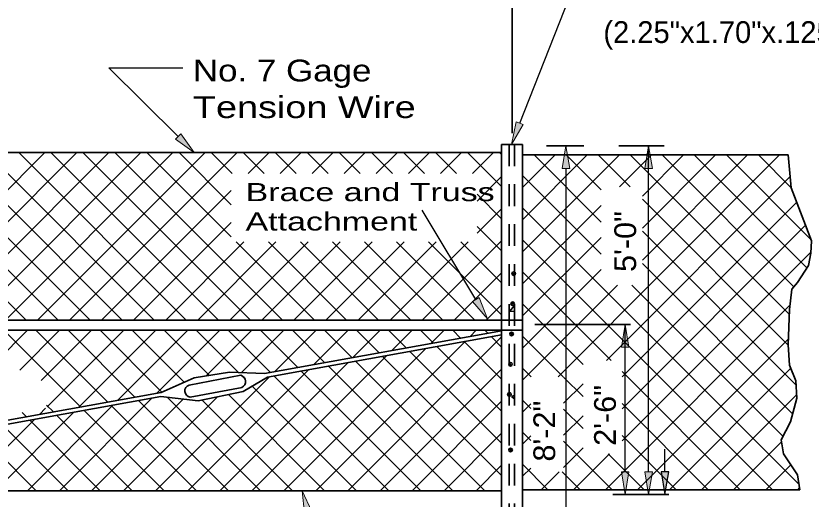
# Model space of a CAD drawing. Extents: x 36.5 to 71.8, y 27 to 49.
# Drawn here: x 50.878 to 55.263, y 43.035 to 45.698 of the extents above; entities that cross this region are included whole.
import ezdxf

# ---------------------------------------------------------------- set-up
doc = ezdxf.new("R2010")
doc.units = 0
doc.header["$LTSCALE"] = 0.04
doc.header["$PDMODE"] = 32
doc.header["$PDSIZE"] = 0.02
doc.linetypes.add('MEDIUM_DASHED', pattern=[4.5, 3, -1.5])
for name, color, linetype, lineweight in [('1', 7, 'Continuous', 35), ('2', 7, 'MEDIUM_DASHED', 35), ('3', 7, 'Continuous', 13), ('4', 7, 'Continuous', 35), ('6', 7, 'Continuous', 13)]:
    doc.layers.add(name, color=color, linetype=linetype, lineweight=lineweight)

msp = doc.modelspace()

# ---------------------------------------------------------------- hatches: boundary and pattern name
at = {"layer": '1'}
msp.add_hatch(color=256, dxfattribs=at).paths.add_polyline_path([(54.47808, 43.1845), (54.43642, 43.1845), (54.45725, 43.0595), (54.45725, 43.0595)])
at = {"layer": '3'}
for points in [[(53.6755, 45.0985), (53.63675, 45.11375), (53.61025, 44.98983), (53.61025, 44.98983)], [(51.78717, 45.04692), (51.75783, 45.01742), (51.86133, 44.94433), (51.86133, 44.94433)], [(53.89025, 44.85583), (53.93192, 44.85583), (53.91108, 44.98083), (53.91108, 44.98083)], [(54.34592, 44.85583), (54.38758, 44.85583), (54.36675, 44.98083), (54.36675, 44.98083)], [(53.43208, 44.14517), (53.39633, 44.12383), (53.4785, 44.02733), (53.4785, 44.02733)], [(54.21692, 43.87258), (54.25858, 43.87258), (54.23775, 43.99758), (54.23775, 43.99758)], [(54.25858, 43.1845), (54.21692, 43.1845), (54.23775, 43.0595), (54.23775, 43.0595)], [(54.38758, 43.1845), (54.34592, 43.1845), (54.36675, 43.0595), (54.36675, 43.0595)], [(52.46892, 42.955), (52.50917, 42.96575), (52.45667, 43.08108), (52.45667, 43.08108)]]:
    msp.add_hatch(color=256, dxfattribs=at).paths.add_polyline_path(points)

# ---------------------------------------------------------------- linework, layer by layer
at = {"layer": '1'}
for p, q in [((53.61408, 45.05225), (53.61408, 46.22125)), ((53.556, 43.08108), (53.556, 44.98983)), ((53.556, 44.98983), (53.67208, 44.98983)), ((53.67208, 43.08658), (53.67208, 44.98983)), ((48.8945, 44.94433), (53.556, 44.94433)), ((53.67208, 44.93125), (55.13617, 44.93125)), ((53.67208, 44.39767), (54.20567, 44.93125)), ((53.67208, 44.57442), (54.02883, 44.93125)), ((53.67208, 44.75125), (53.85208, 44.93125)), ((53.67208, 44.928), (53.67533, 44.93125)), ((54.1045, 44.56167), (53.73492, 44.93125)), ((53.86725, 43.709), (55.0895, 44.93125)), ((54.1045, 44.73842), (53.91175, 44.93125)), ((54.26442, 44.75533), (54.0885, 44.93125)), ((54.2065, 44.75533), (54.38242, 44.93125)), ((55.14367, 44.05283), (54.26525, 44.93125)), ((54.33233, 44.35083), (54.91275, 44.93125)), ((54.33233, 44.52758), (54.736, 44.93125)), ((54.33233, 44.70433), (54.55917, 44.93125)), ((55.16858, 44.20467), (54.44208, 44.93125)), ((55.24008, 44.31), (54.61883, 44.93125)), ((55.26267, 44.46417), (54.79558, 44.93125)), ((55.15375, 44.74983), (54.97242, 44.93125)), ((54.1045, 44.38492), (53.67208, 44.81725)), ((54.13425, 43.79917), (55.1475, 44.81242)), ((55.13633, 43.88342), (54.33233, 44.68742)), ((53.67208, 44.22092), (54.1045, 44.65333)), ((54.22058, 43.70867), (55.18358, 44.67167)), ((55.19592, 43.11675), (53.67208, 44.6405)), ((54.22058, 43.53192), (55.23233, 44.54367)), ((53.67208, 44.04417), (54.1045, 44.4765)), ((55.18025, 43.66267), (54.33233, 44.51058)), ((55.04925, 43.08658), (53.67208, 44.46375)), ((54.22058, 43.35517), (55.26125, 44.39583)), ((53.67208, 43.86733), (54.1045, 44.29975)), ((55.16075, 43.50542), (54.33233, 44.33383)), ((54.15992, 43.79917), (53.67208, 44.28692)), ((53.67208, 43.69058), (54.19567, 44.21408)), ((55.10783, 43.38158), (54.27525, 44.21408)), ((53.6015, 44.07125), (53.62558, 44.1)), ((53.62742, 44.09), (53.62558, 44.09992)), ((54.00558, 43.77667), (53.67208, 44.11017)), ((54.12875, 43.08658), (55.14783, 44.10567)), ((53.6015, 44.07125), (53.62742, 44.069)), ((49.002, 44.02033), (53.67208, 44.02033)), ((49.002, 43.96542), (53.67208, 43.96542)), ((52.2485, 43.726), (53.556, 43.96292)), ((52.265, 43.70633), (53.556, 43.94025)), ((53.8965, 43.709), (53.67208, 43.93342)), ((54.3055, 43.08658), (55.13767, 43.91875)), ((53.71975, 43.709), (53.67208, 43.75667)), ((54.8725, 43.08658), (54.22058, 43.7385)), ((54.48233, 43.08658), (55.15142, 43.75567)), ((51.83233, 43.66325), (52.11833, 43.71708)), ((54.00558, 43.59992), (53.89817, 43.70733)), ((51.8385, 43.59642), (52.12458, 43.65025)), ((53.89817, 43.56308), (54.00558, 43.67058)), ((48.8115, 43.08067), (51.67625, 43.59967)), ((48.87417, 43.11467), (51.67842, 43.62275)), ((53.6105, 43.59958), (53.62742, 43.60608)), ((53.6105, 43.59958), (53.62742, 43.58817)), ((54.65908, 43.08658), (55.18267, 43.61008)), ((53.71758, 43.53433), (53.67208, 43.57983)), ((53.67208, 43.51383), (53.71758, 43.55933)), ((54.69567, 43.08658), (54.22058, 43.56175)), ((54.00558, 43.42308), (53.89817, 43.53058)), ((53.89817, 43.38633), (54.00558, 43.49375)), ((53.71758, 43.35758), (53.67208, 43.40308)), ((53.67208, 43.337), (53.71758, 43.3825)), ((54.51892, 43.08658), (54.22058, 43.38492)), ((54.16542, 43.08658), (53.89817, 43.35383)), ((54.83583, 43.08658), (55.09942, 43.35017)), ((53.89817, 43.2095), (54.00558, 43.317)), ((53.952, 43.08658), (54.15042, 43.285)), ((54.34217, 43.08658), (54.14367, 43.285)), ((53.81183, 43.08658), (53.67208, 43.22633)), ((53.67208, 43.16025), (53.71758, 43.20575)), ((55.01267, 43.08658), (55.15042, 43.22433)), ((53.77525, 43.08658), (53.87442, 43.18583)), ((53.98858, 43.08658), (53.88942, 43.18583)), ((48.8945, 43.08108), (53.556, 43.08108)), ((53.67208, 43.08658), (55.20067, 43.08658)), ((55.18942, 43.08658), (55.19917, 43.09625))]:
    msp.add_line(p, q, dxfattribs=at)
at = {"layer": '1', "lineweight": 25}
for p, q in [((54.45725, 43.1845), (54.45725, 43.3095)), ((54.406, 43.0595), (54.27725, 43.0595))]:
    msp.add_line(p, q, dxfattribs=at)
at = {"layer": '1', "lineweight": 13}
msp.add_line((52.94233, 43.08108), (52.81917, 43.08108), dxfattribs=at)
at = {"layer": '1'}
for points in [[(55.13617, 44.93125), (55.15342, 44.75083), (55.26517, 44.45767), (55.26083, 44.39), (55.24792, 44.32233), (55.18775, 44.22767), (55.15767, 44.19158), (55.14475, 44.07883), (55.13617, 43.88483), (55.14475, 43.77208), (55.17917, 43.68642), (55.1835, 43.59175), (55.14908, 43.46092), (55.0975, 43.36167), (55.11042, 43.285), (55.18775, 43.16775), (55.20067, 43.08658)], [(52.2485, 43.726), (52.05617, 43.735), (51.86025, 43.70242), (51.67842, 43.62275)], [(52.265, 43.70633), (52.13075, 43.62742), (51.88358, 43.57683), (51.67625, 43.59967)]]:
    msp.add_lwpolyline(points, dxfattribs=at)
at = {"layer": '1', "lineweight": 25}
msp.add_lwpolyline([(54.47808, 43.1845), (54.43642, 43.1845), (54.45725, 43.0595), (54.45725, 43.0595)], close=True, dxfattribs=at)
at = {"layer": '1'}
for centre, radius, start, end in [((52.10842, 43.68242), 0.03603, 296.62786, 74.00037), ((51.84367, 43.63067), 0.03457, 109.15111, 261.47713)]:
    msp.add_arc(centre, radius, start, end, dxfattribs=at)
for p in [(53.6235, 44.2775), (53.61742, 44.111), (53.61133, 43.94458), (53.60525, 43.77817), (53.59917, 43.61167), (53.60558, 43.30533)]:
    msp.add_point(p, dxfattribs=at)
at = {"layer": '2'}
for p, q in [((53.59733, 44.98983), (53.59733, 41.27542)), ((53.62742, 44.98983), (53.62742, 41.27542)), ((53.556, 43.08108), (53.556, 41.2795)), ((53.67208, 43.08658), (53.67208, 41.2795))]:
    msp.add_line(p, q, dxfattribs=at)
at = {"layer": '3', "lineweight": 35}
for p, q in [((53.80358, 44.98083), (54.00992, 44.98083)), ((54.20333, 44.98083), (54.45267, 44.98083)), ((54.26783, 43.99758), (53.73908, 43.99758)), ((54.169, 43.0595), (54.4785, 43.0595))]:
    msp.add_line(p, q, dxfattribs=at)
at = {"layer": '3', "lineweight": 25}
for p, q in [((54.36675, 43.1845), (54.36675, 44.98083)), ((53.91108, 44.85583), (53.91108, 41.37883)), ((53.41425, 44.1345), (53.119, 44.62725)), ((54.23775, 43.1845), (54.23775, 43.99758))]:
    msp.add_line(p, q, dxfattribs=at)
for points in [[(53.65608, 45.10617), (53.92833, 45.79683), (54.0745, 45.79683)], [(51.7725, 45.03217), (51.38975, 45.41075), (51.7985, 45.41075)]]:
    msp.add_lwpolyline(points, dxfattribs=at)
at = {"layer": '3'}
for points in [[(53.6755, 45.0985), (53.63675, 45.11375), (53.61025, 44.98983), (53.61025, 44.98983)], [(51.78717, 45.04692), (51.75783, 45.01742), (51.86133, 44.94433), (51.86133, 44.94433)], [(53.89025, 44.85583), (53.93192, 44.85583), (53.91108, 44.98083), (53.91108, 44.98083)], [(54.34592, 44.85583), (54.38758, 44.85583), (54.36675, 44.98083), (54.36675, 44.98083)], [(53.43208, 44.14517), (53.39633, 44.12383), (53.4785, 44.02733), (53.4785, 44.02733)], [(54.21692, 43.87258), (54.25858, 43.87258), (54.23775, 43.99758), (54.23775, 43.99758)], [(54.25858, 43.1845), (54.21692, 43.1845), (54.23775, 43.0595), (54.23775, 43.0595)], [(54.38758, 43.1845), (54.34592, 43.1845), (54.36675, 43.0595), (54.36675, 43.0595)], [(52.46892, 42.955), (52.50917, 42.96575), (52.45667, 43.08108), (52.45667, 43.08108)]]:
    msp.add_lwpolyline(points, close=True, dxfattribs=at)
at = {"layer": '4'}
for p, q in [((50.9335, 44.02033), (50.00958, 44.94433)), ((51.11033, 44.02033), (50.18633, 44.94433)), ((50.28958, 44.02033), (51.2135, 44.94433)), ((50.35533, 44.26283), (51.03675, 44.94433)), ((51.28708, 44.02033), (50.36308, 44.94433)), ((50.46633, 44.02033), (51.39033, 44.94433)), ((51.46383, 44.02033), (50.53992, 44.94433)), ((50.64308, 44.02033), (51.56708, 44.94433)), ((51.64067, 44.02033), (50.71667, 44.94433)), ((50.81983, 44.02033), (51.74383, 44.94433)), ((51.81742, 44.02033), (50.89342, 44.94433)), ((50.99667, 44.02033), (51.92067, 44.94433)), ((51.99417, 44.02033), (51.07025, 44.94433)), ((51.17342, 44.02033), (52.09742, 44.94433)), ((52.171, 44.02033), (51.247, 44.94433)), ((52.34775, 44.02033), (51.42375, 44.94433)), ((52.06542, 44.47942), (51.60058, 44.94433)), ((52.06542, 44.65625), (51.77733, 44.94433)), ((52.07, 44.82842), (51.95408, 44.94433)), ((52.24675, 44.82842), (52.13083, 44.94433)), ((52.15825, 44.82842), (52.27417, 44.94433)), ((52.42358, 44.82842), (52.30767, 44.94433)), ((52.33508, 44.82842), (52.45092, 44.94433)), ((52.60033, 44.82842), (52.48442, 44.94433)), ((52.51183, 44.82842), (52.62775, 44.94433)), ((52.77708, 44.82842), (52.66117, 44.94433)), ((52.68858, 44.82842), (52.8045, 44.94433)), ((52.95392, 44.82842), (52.838, 44.94433)), ((52.86533, 44.82842), (52.98125, 44.94433)), ((53.13067, 44.82842), (53.01475, 44.94433)), ((53.04217, 44.82842), (53.15808, 44.94433)), ((53.30742, 44.82842), (53.1915, 44.94433)), ((53.21892, 44.82842), (53.33483, 44.94433)), ((53.556, 44.75658), (53.36833, 44.94433)), ((53.39567, 44.82842), (53.51158, 44.94433)), ((53.42142, 44.67733), (53.556, 44.81192)), ((51.35017, 44.02033), (52.06542, 44.7355)), ((53.556, 44.57983), (53.42142, 44.71442)), ((53.42142, 44.50058), (53.556, 44.63517)), ((51.527, 44.02033), (52.06542, 44.55875)), ((53.556, 44.403), (53.42142, 44.53767)), ((51.70375, 44.02033), (52.13517, 44.45175)), ((51.8805, 44.02033), (52.31192, 44.45175)), ((52.05733, 44.02033), (52.48867, 44.45175)), ((52.5245, 44.02033), (52.09317, 44.45175)), ((52.23408, 44.02033), (52.6655, 44.45175)), ((52.70133, 44.02033), (52.26992, 44.45175)), ((52.41083, 44.02033), (52.84225, 44.45175)), ((52.87808, 44.02033), (52.44667, 44.45175)), ((52.58767, 44.02033), (53.019, 44.45175)), ((53.05483, 44.02033), (52.62342, 44.45175)), ((52.76442, 44.02033), (53.19583, 44.45175)), ((53.23167, 44.02033), (52.80025, 44.45175)), ((52.94117, 44.02033), (53.37258, 44.45175)), ((53.40842, 44.02033), (52.977, 44.45175)), ((53.118, 44.02033), (53.556, 44.45842)), ((53.556, 44.0495), (53.15375, 44.45175)), ((53.556, 44.22625), (53.33058, 44.45175)), ((53.29475, 44.02033), (53.556, 44.28158)), ((53.4715, 44.02033), (53.556, 44.10483)), ((50.67925, 43.70292), (50.94175, 43.96542)), ((51.23475, 43.54233), (50.81167, 43.96542)), ((50.8985, 43.74542), (51.1185, 43.96542)), ((51.38442, 43.56942), (50.98842, 43.96542)), ((51.01725, 43.68742), (51.29533, 43.96542)), ((51.04942, 43.54275), (51.47208, 43.96542)), ((51.53408, 43.59658), (51.16517, 43.96542)), ((51.22375, 43.54033), (51.64883, 43.96542)), ((51.68275, 43.62467), (51.342, 43.96542)), ((51.43967, 43.5795), (51.82567, 43.96542)), ((51.80567, 43.6785), (51.51875, 43.96542)), ((51.65558, 43.61858), (52.00242, 43.96542)), ((51.9445, 43.71642), (51.6955, 43.96542)), ((52.105, 43.73275), (51.87233, 43.96542)), ((51.92733, 43.71358), (52.17917, 43.96542)), ((52.28233, 43.73217), (52.04908, 43.96542)), ((52.12242, 43.73192), (52.356, 43.96542)), ((52.432, 43.75925), (52.22583, 43.96542)), ((52.30325, 43.73592), (52.53275, 43.96542)), ((52.58167, 43.78642), (52.40267, 43.96542)), ((52.51917, 43.77508), (52.7095, 43.96542)), ((52.73133, 43.8135), (52.57942, 43.96542)), ((52.735, 43.81417), (52.88633, 43.96542)), ((52.881, 43.84058), (52.75617, 43.96542)), ((53.03067, 43.86775), (52.933, 43.96542)), ((52.95092, 43.85325), (53.06308, 43.96542)), ((53.18033, 43.89483), (53.10975, 43.96542)), ((53.16683, 43.89242), (53.23983, 43.96542)), ((53.33, 43.92192), (53.2865, 43.96542)), ((53.38267, 43.9315), (53.41667, 43.96542)), ((53.47967, 43.94908), (53.46333, 43.96542)), ((52.53233, 43.08108), (53.355, 43.90383)), ((52.70908, 43.08108), (53.556, 43.92808)), ((53.556, 43.69592), (53.34917, 43.90275)), ((53.556, 43.87267), (53.49883, 43.92992)), ((52.3555, 43.08108), (53.13908, 43.86467)), ((53.556, 43.51917), (53.1995, 43.87567)), ((52.17875, 43.08108), (52.92325, 43.82558)), ((53.556, 43.16558), (52.90017, 43.82142)), ((53.556, 43.34233), (53.04983, 43.8485)), ((52.002, 43.08108), (52.70733, 43.7865)), ((53.287, 43.08108), (52.60092, 43.76717)), ((53.46375, 43.08108), (52.75058, 43.79433)), ((51.82517, 43.08108), (52.49142, 43.74733)), ((53.11017, 43.08108), (52.45125, 43.74008)), ((52.88583, 43.08108), (53.556, 43.75125)), ((51.64842, 43.08108), (52.27558, 43.70825)), ((52.93342, 43.08108), (52.30158, 43.71292)), ((52.75667, 43.08108), (52.18083, 43.65683)), ((51.11808, 43.08108), (51.62792, 43.59092)), ((51.47167, 43.08108), (51.98892, 43.59842)), ((52.22633, 43.08108), (51.71167, 43.59575)), ((52.57983, 43.08108), (52.05008, 43.61092)), ((50.94133, 43.08108), (51.412, 43.55175)), ((51.29483, 43.08108), (51.79983, 43.58608)), ((51.87275, 43.08108), (51.40358, 43.55025)), ((52.0495, 43.08108), (51.55325, 43.57733)), ((52.40308, 43.08108), (51.90325, 43.58092)), ((53.06267, 43.08108), (53.556, 43.5745)), ((50.7645, 43.08108), (51.19608, 43.51267)), ((51.696, 43.08108), (51.25392, 43.52317)), ((50.58775, 43.08108), (50.98017, 43.47358)), ((51.34242, 43.08108), (50.95458, 43.46892)), ((51.51917, 43.08108), (51.10425, 43.496)), ((50.98883, 43.08108), (50.65533, 43.41467)), ((51.16567, 43.08108), (50.80492, 43.44183)), ((53.23942, 43.08108), (53.556, 43.39775))]:
    msp.add_line(p, q, dxfattribs=at)
at = {"layer": '4', "lineweight": 13}
for p, q in [((53.556, 44.93333), (53.54508, 44.94433)), ((52.14183, 43.69592), (52.12183, 43.71592)), ((51.08508, 43.51525), (51.04708, 43.55317)), ((50.93542, 43.48808), (50.91233, 43.51117)), ((51.00792, 43.50125), (51.0415, 43.53492)), ((53.41617, 43.08108), (53.556, 43.22092))]:
    msp.add_line(p, q, dxfattribs=at)
at = {"layer": '6'}
for p, q in [((53.61408, 44.98975), (53.61417, 44.98975)), ((53.00483, 43.08108), (53.00492, 43.08108))]:
    msp.add_line(p, q, dxfattribs=at)
at = {"layer": '6', "lineweight": 25}
msp.add_line((54.4685, 43.0595), (54.46858, 43.0595), dxfattribs=at)

# ---------------------------------------------------------------- texts
at = {"layer": '3'}
msp.add_text('(2.25"x1.70"x.125")', height=0.12, dxfattribs=at).set_placement((54.11742, 45.54842))
for s, height, width, p in [('No. 7 Gage', 0.12, 1.2, (51.8535, 45.33658)), ('Tension Wire', 0.12, 1.3, (51.8535, 45.13467)), ('Brace and Truss', 0.1, 1.4, (52.14425, 44.67675)), ('Attachment', 0.1, 1.4, (52.14425, 44.51483))]:
    msp.add_text(s, height=height, dxfattribs=dict(at, width=width)).set_placement(p)
at = {"layer": '3', "width": 1.05}
for s, p in [('5\'-0"', (54.29792, 44.28642)), ('2\'-6"', (54.18633, 43.32825)), ('8\'-2"', (53.85158, 43.24167))]:
    msp.add_text(s, height=0.12, rotation=90, dxfattribs=at).set_placement(p)

doc.saveas('drawing.dxf')
